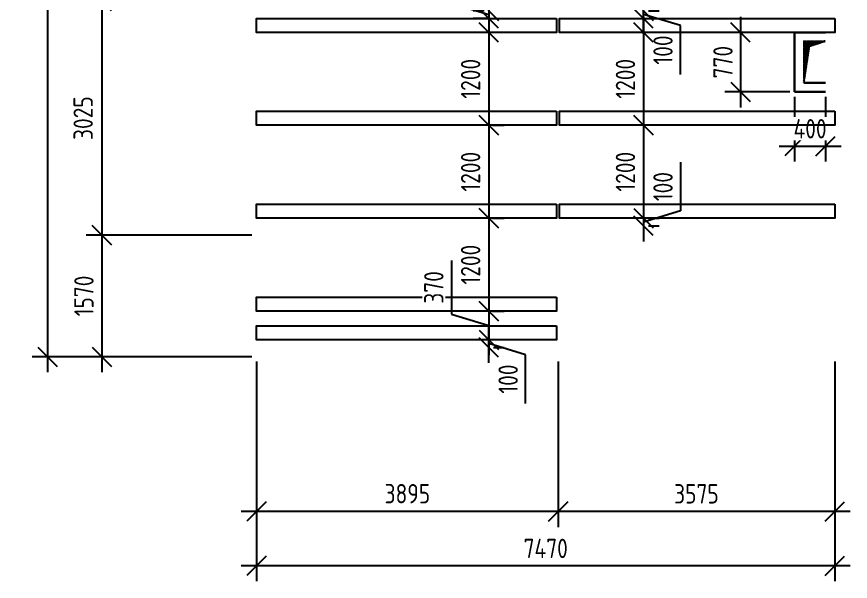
# Model space of a CAD drawing. Header units: millimetres. Extents: x -3099 to 8149, y -2900 to 12890.
# Drawn here: x -3099 to 7670, y -2900 to 4392 of the extents above; entities that cross this region are included whole.
import ezdxf

# ---------------------------------------------------------------- set-up
doc = ezdxf.new("R2010")
doc.units = ezdxf.units.MM
doc.header["$PDMODE"] = 35
doc.layers.add('СПДС_ОБЪЕКТЫ', color=62, linetype='Continuous', lineweight=25)
doc.layers.add('СПДС_РАЗМЕРЫ', color=152, linetype='Continuous', lineweight=25)
doc.styles.add('ГОСТ 2.304', font='CS_Gost2304.shx')
doc.dimstyles.new('СПДС', dxfattribs={"dimscale": 100, "dimtxt": 2.5, "dimasz": 2.5, "dimexe": 2, "dimexo": 0.625, "dimgap": 1, "dimtad": 1, "dimdec": 0, "dimtxsty": 'ГОСТ 2.304', "dimblk": 'OBLIQUE', "dimblk1": 'OBLIQUE', "dimblk2": 'OBLIQUE', "dimcen": 2.5, "dimdle": 2, "dimadec": 0, "dimazin": 2, "dimtfac": 0.75, "dimtdec": 4, "dimtmove": 1, "dimatfit": 3, "dimfxl": 1, "dimtfill": 1, "dimtolj": 1, "dimarcsym": 1})

# ---------------------------------------------------------------- blocks, each defined once
blk = doc.blocks.new('_Oblique')
at = {"color": 0, "linetype": 'ByBlock', "lineweight": -2}
blk.add_line((-0.5, -0.5), (0.5, 0.5), dxfattribs=at)
blk = doc.blocks.new('*D21')
at = {"layer": 'Defpoints', "color": 0, "ltscale": 100}
for p in [(0, 10210), (0, 0), (-2700, 0)]:
    blk.add_point(p, dxfattribs=at)
at = {"layer": 'СПДС_РАЗМЕРЫ', "color": 0, "lineweight": -2, "ltscale": 100}
for p, q in [((-2700, 10410), (-2700, -200)), ((-62, 10210), (-2900, 10210)), ((-62, 0), (-2900, 0))]:
    blk.add_line(p, q, dxfattribs=at)
at = {"layer": 'СПДС_РАЗМЕРЫ', "color": 0, "lineweight": -2, "ltscale": 100, "xscale": 250, "yscale": 250, "zscale": 250}
for p, rotation in [((-2700, 10210), 90), ((-2700, 0), 270)]:
    blk.add_blockref('_Oblique', p, dxfattribs=dict(at, rotation=rotation))
at = {"layer": 'СПДС_РАЗМЕРЫ', "color": 0, "lineweight": 25, "ltscale": 100, "insert": (-2935, 5105), "char_height": 250, "attachment_point": 5, "rotation": 90, "style": 'ГОСТ 2.304', "bg_fill": 3, "box_fill_scale": 1.1, "bg_fill_color": 256, "bg_fill_true_color": 13158600, "bg_fill_transparency": 0}
blk.add_mtext('\\A1;10210', dxfattribs=at)
blk = doc.blocks.new('*D22')
at = {"layer": 'Defpoints', "color": 0, "ltscale": 100}
for p in [(0, 1570), (0, 0), (-2000, 0)]:
    blk.add_point(p, dxfattribs=at)
at = {"layer": 'СПДС_РАЗМЕРЫ', "color": 0, "lineweight": -2, "ltscale": 100}
for p, q in [((-2000, 1770), (-2000, -200)), ((-62, 1570), (-2200, 1570)), ((-62, 0), (-2200, 0))]:
    blk.add_line(p, q, dxfattribs=at)
at = {"layer": 'СПДС_РАЗМЕРЫ', "color": 0, "lineweight": -2, "ltscale": 100, "xscale": 250, "yscale": 250, "zscale": 250}
for p, rotation in [((-2000, 1570), 90), ((-2000, 0), 270)]:
    blk.add_blockref('_Oblique', p, dxfattribs=dict(at, rotation=rotation))
at = {"layer": 'СПДС_РАЗМЕРЫ', "color": 0, "lineweight": 25, "ltscale": 100, "insert": (-2230, 785), "char_height": 250, "attachment_point": 5, "rotation": 90, "style": 'ГОСТ 2.304', "bg_fill": 3, "box_fill_scale": 1.1, "bg_fill_color": 256, "bg_fill_true_color": 13158600, "bg_fill_transparency": 0}
blk.add_mtext('\\A1;1570', dxfattribs=at)
blk = doc.blocks.new('*D23')
at = {"layer": 'Defpoints', "color": 0, "ltscale": 100}
for p in [(0, 4595), (-2000, 1570), (0, 1570)]:
    blk.add_point(p, dxfattribs=at)
at = {"layer": 'СПДС_РАЗМЕРЫ', "color": 0, "lineweight": -2, "ltscale": 100}
for p, q in [((-2000, 4795), (-2000, 1370)), ((-62, 4595), (-2200, 4595)), ((-62, 1570), (-2200, 1570))]:
    blk.add_line(p, q, dxfattribs=at)
at = {"layer": 'СПДС_РАЗМЕРЫ', "color": 0, "lineweight": -2, "ltscale": 100, "xscale": 250, "yscale": 250, "zscale": 250}
for p, rotation in [((-2000, 4595), 90.00000000000001), ((-2000, 1570), 270)]:
    blk.add_blockref('_Oblique', p, dxfattribs=dict(at, rotation=rotation))
at = {"layer": 'СПДС_РАЗМЕРЫ', "color": 0, "lineweight": 25, "ltscale": 100, "insert": (-2240, 3082), "char_height": 250, "attachment_point": 5, "rotation": 90, "style": 'ГОСТ 2.304', "bg_fill": 3, "box_fill_scale": 1.1, "bg_fill_color": 256, "bg_fill_true_color": 13158600, "bg_fill_transparency": 0}
blk.add_mtext('\\A1;3025', dxfattribs=at)
blk = doc.blocks.new('*D27')
at = {"layer": 'Defpoints', "color": 0, "ltscale": 100}
for p in [(0, 0), (7470, 0), (0, -2700)]:
    blk.add_point(p, dxfattribs=at)
at = {"layer": 'СПДС_РАЗМЕРЫ', "color": 0, "lineweight": -2, "ltscale": 100}
for p, q in [((0, -62), (0, -2900)), ((7470, -62), (7470, -2900)), ((7670, -2700), (-200, -2700))]:
    blk.add_line(p, q, dxfattribs=at)
at = {"layer": 'СПДС_РАЗМЕРЫ', "color": 0, "lineweight": -2, "ltscale": 100, "xscale": 250, "yscale": 250, "zscale": 250, "rotation": 180}
blk.add_blockref('_Oblique', (0, -2700), dxfattribs=at)
at = {"layer": 'СПДС_РАЗМЕРЫ', "color": 0, "lineweight": -2, "ltscale": 100, "xscale": 250, "yscale": 250, "zscale": 250}
blk.add_blockref('_Oblique', (7470, -2700), dxfattribs=at)
at = {"layer": 'СПДС_РАЗМЕРЫ', "color": 0, "lineweight": 25, "ltscale": 100, "insert": (3735, -2475), "char_height": 250, "attachment_point": 5, "style": 'ГОСТ 2.304', "bg_fill": 3, "box_fill_scale": 1.1, "bg_fill_color": 256, "bg_fill_true_color": 13158600, "bg_fill_transparency": 0}
blk.add_mtext('\\A1;7470', dxfattribs=at)
blk = doc.blocks.new('*D28')
at = {"layer": 'Defpoints', "color": 0, "ltscale": 100}
for p in [(0, 0), (3895, 0), (0, -2000)]:
    blk.add_point(p, dxfattribs=at)
at = {"layer": 'СПДС_РАЗМЕРЫ', "color": 0, "lineweight": -2, "ltscale": 100}
for p, q in [((0, -62), (0, -2200)), ((3895, -62), (3895, -2200)), ((4095, -2000), (-200, -2000))]:
    blk.add_line(p, q, dxfattribs=at)
at = {"layer": 'СПДС_РАЗМЕРЫ', "color": 0, "lineweight": -2, "ltscale": 100, "xscale": 250, "yscale": 250, "zscale": 250, "rotation": 180}
blk.add_blockref('_Oblique', (0, -2000), dxfattribs=at)
at = {"layer": 'СПДС_РАЗМЕРЫ', "color": 0, "lineweight": -2, "ltscale": 100, "xscale": 250, "yscale": 250, "zscale": 250}
blk.add_blockref('_Oblique', (3895, -2000), dxfattribs=at)
at = {"layer": 'СПДС_РАЗМЕРЫ', "color": 0, "lineweight": 25, "ltscale": 100, "insert": (1948, -1768), "char_height": 250, "attachment_point": 5, "style": 'ГОСТ 2.304', "bg_fill": 3, "box_fill_scale": 1.1, "bg_fill_color": 256, "bg_fill_true_color": 13158600, "bg_fill_transparency": 0}
blk.add_mtext('\\A1;3895', dxfattribs=at)
blk = doc.blocks.new('*D29')
at = {"layer": 'Defpoints', "color": 0, "ltscale": 100}
for p in [(3895, 0), (7470, 0), (3895, -2000)]:
    blk.add_point(p, dxfattribs=at)
at = {"layer": 'СПДС_РАЗМЕРЫ', "color": 0, "lineweight": -2, "ltscale": 100}
for p, q in [((3895, -62), (3895, -2200)), ((7470, -62), (7470, -2200)), ((7670, -2000), (3695, -2000))]:
    blk.add_line(p, q, dxfattribs=at)
at = {"layer": 'СПДС_РАЗМЕРЫ', "color": 0, "lineweight": -2, "ltscale": 100, "xscale": 250, "yscale": 250, "zscale": 250, "rotation": 180}
blk.add_blockref('_Oblique', (3895, -2000), dxfattribs=at)
at = {"layer": 'СПДС_РАЗМЕРЫ', "color": 0, "lineweight": -2, "ltscale": 100, "xscale": 250, "yscale": 250, "zscale": 250}
blk.add_blockref('_Oblique', (7470, -2000), dxfattribs=at)
at = {"layer": 'СПДС_РАЗМЕРЫ', "color": 0, "lineweight": 25, "ltscale": 100, "insert": (5682, -1770), "char_height": 250, "attachment_point": 5, "style": 'ГОСТ 2.304', "bg_fill": 3, "box_fill_scale": 1.1, "bg_fill_color": 256, "bg_fill_true_color": 13158600, "bg_fill_transparency": 0}
blk.add_mtext('\\A1;3575', dxfattribs=at)
blk = doc.blocks.new('*D661')
at = {"layer": 'Defpoints', "color": 0, "ltscale": 100}
for p in [(6950, 4190), (6250, 3420), (6950, 3420)]:
    blk.add_point(p, dxfattribs=at)
at = {"layer": 'СПДС_РАЗМЕРЫ', "color": 0, "lineweight": -2, "ltscale": 100}
for p, q in [((6250, 4390), (6250, 3220)), ((6888, 4190), (6050, 4190)), ((6888, 3420), (6050, 3420))]:
    blk.add_line(p, q, dxfattribs=at)
at = {"layer": 'СПДС_РАЗМЕРЫ', "color": 0, "lineweight": -2, "ltscale": 100, "xscale": 250, "yscale": 250, "zscale": 250}
for p, rotation in [((6250, 4190), 90), ((6250, 3420), 270)]:
    blk.add_blockref('_Oblique', p, dxfattribs=dict(at, rotation=rotation))
at = {"layer": 'СПДС_РАЗМЕРЫ', "color": 0, "ltscale": 100, "insert": (6025, 3805), "char_height": 250, "attachment_point": 5, "rotation": 90, "style": 'ГОСТ 2.304', "bg_fill": 3, "box_fill_scale": 1.1, "bg_fill_color": 256, "bg_fill_true_color": 13158600, "bg_fill_transparency": 0}
blk.add_mtext('\\A1;770', dxfattribs=at)
blk = doc.blocks.new('*D664')
at = {"layer": 'Defpoints', "color": 0, "ltscale": 100}
for p in [(6950, 3420), (7350, 3420), (7350, 2720)]:
    blk.add_point(p, dxfattribs=at)
at = {"layer": 'СПДС_РАЗМЕРЫ', "color": 0, "lineweight": -2, "ltscale": 100}
for p, q in [((6950, 3357), (6950, 2520)), ((7350, 3357), (7350, 2520)), ((6750, 2720), (7550, 2720))]:
    blk.add_line(p, q, dxfattribs=at)
at = {"layer": 'СПДС_РАЗМЕРЫ', "color": 0, "lineweight": -2, "ltscale": 100, "xscale": 250, "yscale": 250, "zscale": 250, "rotation": 180}
blk.add_blockref('_Oblique', (6950, 2720), dxfattribs=at)
at = {"layer": 'СПДС_РАЗМЕРЫ', "color": 0, "lineweight": -2, "ltscale": 100, "xscale": 250, "yscale": 250, "zscale": 250}
blk.add_blockref('_Oblique', (7350, 2720), dxfattribs=at)
at = {"layer": 'СПДС_РАЗМЕРЫ', "color": 0, "ltscale": 100, "insert": (7150, 2945), "char_height": 250, "attachment_point": 5, "style": 'ГОСТ 2.304', "bg_fill": 3, "box_fill_scale": 1.1, "bg_fill_color": 256, "bg_fill_true_color": 13158600, "bg_fill_transparency": 0}
blk.add_mtext('\\A1;400', dxfattribs=at)
blk = doc.blocks.new('*D697')
at = {"layer": 'Defpoints', "color": 0, "ltscale": 100}
for p in [(5000, 4470), (5000, 4470), (5000, 4370)]:
    blk.add_point(p, dxfattribs=at)
at = {"layer": 'СПДС_РАЗМЕРЫ', "color": 0, "lineweight": -2, "ltscale": 100}
for p, q in [((5000, 4170), (5000, 4670)), ((5475, 4277), (5000, 4420)), ((5062, 4470), (5200, 4470)), ((5062, 4370), (5200, 4370)), ((5475, 3646), (5475, 4277))]:
    blk.add_line(p, q, dxfattribs=at)
at = {"layer": 'СПДС_РАЗМЕРЫ', "color": 0, "lineweight": -2, "ltscale": 100, "xscale": 250, "yscale": 250, "zscale": 250}
for p, rotation in [((5000, 4470), 270), ((5000, 4370), 90)]:
    blk.add_blockref('_Oblique', p, dxfattribs=dict(at, rotation=rotation))
at = {"layer": 'СПДС_РАЗМЕРЫ', "color": 0, "ltscale": 100, "insert": (5250, 3962), "char_height": 250, "attachment_point": 5, "rotation": 90, "style": 'ГОСТ 2.304', "bg_fill": 3, "box_fill_scale": 1.1, "bg_fill_color": 256, "bg_fill_true_color": 13158600, "bg_fill_transparency": 0}
blk.add_mtext('\\A1;100', dxfattribs=at)
blk = doc.blocks.new('*D700')
at = {"layer": 'Defpoints', "color": 0, "ltscale": 100}
for p in [(5000, 1790), (5000, 1690), (5000, 1690)]:
    blk.add_point(p, dxfattribs=at)
at = {"layer": 'СПДС_РАЗМЕРЫ', "color": 0, "lineweight": -2, "ltscale": 100}
for p, q in [((5475, 2514), (5475, 1883)), ((5000, 1990), (5000, 1490)), ((5475, 1883), (5000, 1740)), ((5062, 1790), (5200, 1790)), ((5062, 1690), (5200, 1690))]:
    blk.add_line(p, q, dxfattribs=at)
at = {"layer": 'СПДС_РАЗМЕРЫ', "color": 0, "lineweight": -2, "ltscale": 100, "xscale": 250, "yscale": 250, "zscale": 250}
for p, rotation in [((5000, 1790), 270), ((5000, 1690), 90)]:
    blk.add_blockref('_Oblique', p, dxfattribs=dict(at, rotation=rotation))
at = {"layer": 'СПДС_РАЗМЕРЫ', "color": 0, "ltscale": 100, "insert": (5250, 2198), "char_height": 250, "attachment_point": 5, "rotation": 90, "style": 'ГОСТ 2.304', "bg_fill": 3, "box_fill_scale": 1.1, "bg_fill_color": 256, "bg_fill_true_color": 13158600, "bg_fill_transparency": 0}
blk.add_mtext('\\A1;100', dxfattribs=at)
blk = doc.blocks.new('*D701')
at = {"layer": 'Defpoints', "color": 0, "ltscale": 100}
for p in [(3000, 4470), (3000, 4370), (3045, 4370)]:
    blk.add_point(p, dxfattribs=at)
at = {"layer": 'СПДС_РАЗМЕРЫ', "color": 0, "lineweight": -2, "ltscale": 100}
for p, q in [((2525, 5194), (2525, 4563)), ((3000, 4670), (3000, 4170)), ((2525, 4563), (3000, 4420)), ((2938, 4470), (2800, 4470)), ((2983, 4370), (2800, 4370))]:
    blk.add_line(p, q, dxfattribs=at)
at = {"layer": 'СПДС_РАЗМЕРЫ', "color": 0, "lineweight": -2, "ltscale": 100, "xscale": 250, "yscale": 250, "zscale": 250}
for p, rotation in [((3000, 4470), 270), ((3000, 4370), 90)]:
    blk.add_blockref('_Oblique', p, dxfattribs=dict(at, rotation=rotation))
at = {"layer": 'СПДС_РАЗМЕРЫ', "color": 0, "ltscale": 100, "insert": (2300, 4878), "char_height": 250, "attachment_point": 5, "rotation": 90, "style": 'ГОСТ 2.304', "bg_fill": 3, "box_fill_scale": 1.1, "bg_fill_color": 256, "bg_fill_true_color": 13158600, "bg_fill_transparency": 0}
blk.add_mtext('\\A1;100', dxfattribs=at)
blk = doc.blocks.new('*D702')
at = {"layer": 'Defpoints', "color": 0, "ltscale": 100}
for p in [(3000, 220), (3045, 220), (3000, 120)]:
    blk.add_point(p, dxfattribs=at)
at = {"layer": 'СПДС_РАЗМЕРЫ', "color": 0, "lineweight": -2, "ltscale": 100}
for p, q in [((3000, -80), (3000, 420)), ((2983, 220), (2800, 220)), ((3475, 27), (3000, 170)), ((3062, 120), (3200, 120)), ((3475, -604), (3475, 27))]:
    blk.add_line(p, q, dxfattribs=at)
at = {"layer": 'СПДС_РАЗМЕРЫ', "color": 0, "lineweight": -2, "ltscale": 100, "xscale": 250, "yscale": 250, "zscale": 250}
for p, rotation in [((3000, 220), 270), ((3000, 120), 90)]:
    blk.add_blockref('_Oblique', p, dxfattribs=dict(at, rotation=rotation))
at = {"layer": 'СПДС_РАЗМЕРЫ', "color": 0, "ltscale": 100, "insert": (3250, -288), "char_height": 250, "attachment_point": 5, "rotation": 90, "style": 'ГОСТ 2.304', "bg_fill": 3, "box_fill_scale": 1.1, "bg_fill_color": 256, "bg_fill_true_color": 13158600, "bg_fill_transparency": 0}
blk.add_mtext('\\A1;100', dxfattribs=at)
blk = doc.blocks.new('*D743')
at = {"layer": 'Defpoints', "color": 0, "ltscale": 100}
for p in [(5000, 4190), (5000, 2990), (5014, 2990)]:
    blk.add_point(p, dxfattribs=at)
at = {"layer": 'СПДС_РАЗМЕРЫ', "color": 0, "lineweight": -2, "ltscale": 100}
for p, q in [((5000, 4390), (5000, 2790)), ((4938, 4190), (4800, 4190)), ((4951, 2990), (4800, 2990))]:
    blk.add_line(p, q, dxfattribs=at)
at = {"layer": 'СПДС_РАЗМЕРЫ', "color": 0, "lineweight": -2, "ltscale": 100, "xscale": 250, "yscale": 250, "zscale": 250}
for p, rotation in [((5000, 4190), 90), ((5000, 2990), 270)]:
    blk.add_blockref('_Oblique', p, dxfattribs=dict(at, rotation=rotation))
at = {"layer": 'СПДС_РАЗМЕРЫ', "color": 0, "ltscale": 100, "insert": (4765, 3590), "char_height": 250, "attachment_point": 5, "rotation": 90, "style": 'ГОСТ 2.304', "bg_fill": 3, "box_fill_scale": 1.1, "bg_fill_color": 256, "bg_fill_true_color": 13158600, "bg_fill_transparency": 0}
blk.add_mtext('\\A1;1200', dxfattribs=at)
blk = doc.blocks.new('*D746')
at = {"layer": 'Defpoints', "color": 0, "ltscale": 100}
for p in [(5000, 2990), (5000, 1790), (5014, 1790)]:
    blk.add_point(p, dxfattribs=at)
at = {"layer": 'СПДС_РАЗМЕРЫ', "color": 0, "lineweight": -2, "ltscale": 100}
for p, q in [((5000, 3190), (5000, 1590)), ((4938, 2990), (4800, 2990)), ((4951, 1790), (4800, 1790))]:
    blk.add_line(p, q, dxfattribs=at)
at = {"layer": 'СПДС_РАЗМЕРЫ', "color": 0, "lineweight": -2, "ltscale": 100, "xscale": 250, "yscale": 250, "zscale": 250}
for p, rotation in [((5000, 2990), 90), ((5000, 1790), 270)]:
    blk.add_blockref('_Oblique', p, dxfattribs=dict(at, rotation=rotation))
at = {"layer": 'СПДС_РАЗМЕРЫ', "color": 0, "ltscale": 100, "insert": (4765, 2390), "char_height": 250, "attachment_point": 5, "rotation": 90, "style": 'ГОСТ 2.304', "bg_fill": 3, "box_fill_scale": 1.1, "bg_fill_color": 256, "bg_fill_true_color": 13158600, "bg_fill_transparency": 0}
blk.add_mtext('\\A1;1200', dxfattribs=at)
blk = doc.blocks.new('*D749')
at = {"layer": 'Defpoints', "color": 0, "ltscale": 100}
for p in [(3000, 4190), (2985, 2990), (3000, 2990)]:
    blk.add_point(p, dxfattribs=at)
at = {"layer": 'СПДС_РАЗМЕРЫ', "color": 0, "lineweight": -2, "ltscale": 100}
for p, q in [((3000, 4390), (3000, 2790)), ((2938, 4190), (2800, 4190)), ((3047, 2990), (3200, 2990))]:
    blk.add_line(p, q, dxfattribs=at)
at = {"layer": 'СПДС_РАЗМЕРЫ', "color": 0, "lineweight": -2, "ltscale": 100, "xscale": 250, "yscale": 250, "zscale": 250}
for p, rotation in [((3000, 4190), 90), ((3000, 2990), 270)]:
    blk.add_blockref('_Oblique', p, dxfattribs=dict(at, rotation=rotation))
at = {"layer": 'СПДС_РАЗМЕРЫ', "color": 0, "ltscale": 100, "insert": (2765, 3590), "char_height": 250, "attachment_point": 5, "rotation": 90, "style": 'ГОСТ 2.304', "bg_fill": 3, "box_fill_scale": 1.1, "bg_fill_color": 256, "bg_fill_true_color": 13158600, "bg_fill_transparency": 0}
blk.add_mtext('\\A1;1200', dxfattribs=at)
blk = doc.blocks.new('*D752')
at = {"layer": 'Defpoints', "color": 0, "ltscale": 100}
for p in [(2985, 2990), (2985, 1790), (3000, 1790)]:
    blk.add_point(p, dxfattribs=at)
at = {"layer": 'СПДС_РАЗМЕРЫ', "color": 0, "lineweight": -2, "ltscale": 100}
for p, q in [((3000, 3190), (3000, 1590)), ((3047, 2990), (3200, 2990)), ((3047, 1790), (3200, 1790))]:
    blk.add_line(p, q, dxfattribs=at)
at = {"layer": 'СПДС_РАЗМЕРЫ', "color": 0, "lineweight": -2, "ltscale": 100, "xscale": 250, "yscale": 250, "zscale": 250}
for p, rotation in [((3000, 2990), 90), ((3000, 1790), 270)]:
    blk.add_blockref('_Oblique', p, dxfattribs=dict(at, rotation=rotation))
at = {"layer": 'СПДС_РАЗМЕРЫ', "color": 0, "ltscale": 100, "insert": (2765, 2390), "char_height": 250, "attachment_point": 5, "rotation": 90, "style": 'ГОСТ 2.304', "bg_fill": 3, "box_fill_scale": 1.1, "bg_fill_color": 256, "bg_fill_true_color": 13158600, "bg_fill_transparency": 0}
blk.add_mtext('\\A1;1200', dxfattribs=at)
blk = doc.blocks.new('*D755')
at = {"layer": 'Defpoints', "color": 0, "ltscale": 100}
for p in [(3000, 1790), (2985, 590), (3000, 590)]:
    blk.add_point(p, dxfattribs=at)
at = {"layer": 'СПДС_РАЗМЕРЫ', "color": 0, "lineweight": -2, "ltscale": 100}
for p, q in [((3000, 1990), (3000, 390)), ((2938, 1790), (2800, 1790)), ((3047, 590), (3200, 590))]:
    blk.add_line(p, q, dxfattribs=at)
at = {"layer": 'СПДС_РАЗМЕРЫ', "color": 0, "lineweight": -2, "ltscale": 100, "xscale": 250, "yscale": 250, "zscale": 250}
for p, rotation in [((3000, 1790), 90), ((3000, 590), 270)]:
    blk.add_blockref('_Oblique', p, dxfattribs=dict(at, rotation=rotation))
at = {"layer": 'СПДС_РАЗМЕРЫ', "color": 0, "ltscale": 100, "insert": (2765, 1190), "char_height": 250, "attachment_point": 5, "rotation": 90, "style": 'ГОСТ 2.304', "bg_fill": 3, "box_fill_scale": 1.1, "bg_fill_color": 256, "bg_fill_true_color": 13158600, "bg_fill_transparency": 0}
blk.add_mtext('\\A1;1200', dxfattribs=at)
blk = doc.blocks.new('*D758')
at = {"layer": 'Defpoints', "color": 0, "ltscale": 100}
for p in [(3000, 590), (3000, 220), (3000, 220)]:
    blk.add_point(p, dxfattribs=at)
at = {"layer": 'СПДС_РАЗМЕРЫ', "color": 0, "lineweight": -2, "ltscale": 100}
for p, q in [((2520, 1243), (2520, 549)), ((3000, 790), (3000, 20)), ((2520, 549), (3000, 405)), ((2938, 590), (2800, 590)), ((2938, 220), (2800, 220))]:
    blk.add_line(p, q, dxfattribs=at)
at = {"layer": 'СПДС_РАЗМЕРЫ', "color": 0, "lineweight": -2, "ltscale": 100, "xscale": 250, "yscale": 250, "zscale": 250}
for p, rotation in [((3000, 590), 90), ((3000, 220), 270)]:
    blk.add_blockref('_Oblique', p, dxfattribs=dict(at, rotation=rotation))
at = {"layer": 'СПДС_РАЗМЕРЫ', "color": 0, "ltscale": 100, "insert": (2290, 896), "char_height": 250, "attachment_point": 5, "rotation": 90, "style": 'ГОСТ 2.304', "bg_fill": 3, "box_fill_scale": 1.1, "bg_fill_color": 256, "bg_fill_true_color": 13158600, "bg_fill_transparency": 0}
blk.add_mtext('\\A1;370', dxfattribs=at)

msp = doc.modelspace()

# ---------------------------------------------------------------- hatches: boundary and pattern name
at = {"layer": 'СПДС_ОБЪЕКТЫ', "linetype": 'Continuous', "lineweight": 30, "ltscale": 100}
h = msp.add_hatch(dxfattribs=at)
h.set_pattern_fill('ANSI31', color=256, angle=360)
h.set_pattern_definition([(45, (17349.2307, 16175.6067), (-2.245064, 2.245064), [])])
h.paths.add_polyline_path([(7350, 4077.8), (7140.8, 4008.4), (7070, 3537.8), (7070, 4077.8)])

# ---------------------------------------------------------------- linework, layer by layer
at = {"ltscale": 100}
for points in [[(7470, 4370), (7470, 4190), (3915, 4190), (3915, 4370), (7470, 4370)], [(7470, 1970), (7470, 1790), (3915, 1790), (3915, 1970), (7470, 1970)]]:
    msp.add_lwpolyline(points, dxfattribs=at)
at = {"layer": 'СПДС_ОБЪЕКТЫ', "linetype": 'Continuous', "lineweight": 30, "ltscale": 100}
for p, q in [((6950, 4190), (7350, 4190)), ((6950, 3419.8), (6950, 4190)), ((7350, 3537.8), (7070, 3537.8)), ((7350, 3419.8), (6950, 3419.8))]:
    msp.add_line(p, q, dxfattribs=at)

# ---------------------------------------------------------------- dimensions: what is measured, and where the dimension line sits
at = {"layer": 'СПДС_РАЗМЕРЫ', "lineweight": 25, "ltscale": 100}
dim = msp.add_linear_dim(base=(-2700, 0), p1=(0, 10210), p2=(0, 0), angle=270, dimstyle='СПДС', dxfattribs=at)
dim.commit()
dim.dimension.update_dxf_attribs({"geometry": '*D21', "text_midpoint": (-2934.7, 5105)})

# ---------------------------------------------------------------- next in the draw order: dimensions: what is measured, and where the dimension line sits
at = {"layer": 'СПДС_РАЗМЕРЫ', "ltscale": 100}
for base, p1, p2, angle, picture, middle in [((5000, 4470), (5000, 4370), (5000, 4470), 270, '*D697', (5250, 4177.5)), ((6250, 3419.8), (6950, 4190), (6950, 3419.8), 90, '*D661', (6025, 3804.9)), ((5000, 1690), (5000, 1790), (5000, 1690), 270, '*D700', (5250, 1982.5))]:
    dim = msp.add_linear_dim(base=base, p1=p1, p2=p2, angle=angle, dimstyle='СПДС', dxfattribs=at)
    dim.commit()
    dim.dimension.update_dxf_attribs({"geometry": picture, "text_midpoint": middle})
at = {"layer": 'СПДС_РАЗМЕРЫ', "lineweight": 25, "ltscale": 100}
dim = msp.add_linear_dim(base=(-2000, 0), p1=(0, 1570), p2=(0, 0), angle=270, dimstyle='СПДС', dxfattribs=at)
dim.commit()
dim.dimension.update_dxf_attribs({"geometry": '*D22', "text_midpoint": (-2230.2, 785)})

# ---------------------------------------------------------------- next in the draw order: linework, layer by layer
at = {"ltscale": 100}
for points in [[(3875, 770), (3875, 590), (0, 590), (0, 770), (3875, 770)], [(3875, 400), (3875, 220), (0, 220), (0, 400), (3875, 400)]]:
    msp.add_lwpolyline(points, dxfattribs=at)

# ---------------------------------------------------------------- next in the draw order: dimensions: what is measured, and where the dimension line sits
at = {"layer": 'СПДС_РАЗМЕРЫ', "lineweight": 25, "ltscale": 100}
dim = msp.add_linear_dim(base=(-2000, 1570), p1=(0, 4595), p2=(0, 1570), angle=270, dimstyle='СПДС', dxfattribs=at)
dim.commit()
dim.dimension.update_dxf_attribs({"geometry": '*D23', "text_midpoint": (-2239.9, 3082.5)})
at = {"layer": 'СПДС_РАЗМЕРЫ', "ltscale": 100}
dim = msp.add_linear_dim(base=(7350, 2719.8), p1=(6950, 3419.8), p2=(7350, 3419.8), dimstyle='СПДС', dxfattribs=at)
dim.commit()
dim.dimension.update_dxf_attribs({"geometry": '*D664', "text_midpoint": (7150, 2719.8), "dimtype": 160})
at = {"layer": 'СПДС_РАЗМЕРЫ', "lineweight": 25, "ltscale": 100}
dim = msp.add_linear_dim(base=(0, -2700), p1=(7470, 0), p2=(0, 0), dimstyle='СПДС', dxfattribs=at)
dim.commit()
dim.dimension.update_dxf_attribs({"geometry": '*D27', "text_midpoint": (3735, -2475)})

# ---------------------------------------------------------------- next in the draw order: linework, layer by layer
at = {"ltscale": 100}
for points in [[(3875, 4370), (3875, 4190), (0, 4190), (0, 4370), (3875, 4370)], [(3875, 3170), (3875, 2990), (0, 2990), (0, 3170), (3875, 3170)], [(7470, 3170), (7470, 2990), (3915, 2990), (3915, 3170), (7470, 3170)], [(3875, 1970), (3875, 1790), (0, 1790), (0, 1970), (3875, 1970)]]:
    msp.add_lwpolyline(points, dxfattribs=at)

# ---------------------------------------------------------------- next in the draw order: dimensions: what is measured, and where the dimension line sits
at = {"layer": 'СПДС_РАЗМЕРЫ', "lineweight": 25, "ltscale": 100}
dim = msp.add_linear_dim(base=(0, -2000), p1=(3895, 0), p2=(0, 0), dimstyle='СПДС', dxfattribs=at)
dim.commit()
dim.dimension.update_dxf_attribs({"geometry": '*D28', "text_midpoint": (1947.5, -1767.8)})

# ---------------------------------------------------------------- next in the draw order: dimensions: what is measured, and where the dimension line sits
at = {"layer": 'СПДС_РАЗМЕРЫ', "ltscale": 100}
for base, p1, p2, angle, picture, middle in [((3000, 4370), (3000, 4470), (3045.4, 4370), 90, '*D701', (2300, 4662.5)), ((5000, 2990), (5000, 4190), (5013.8, 2990), 90, '*D743', (4765.3, 3590)), ((3000, 220), (3000, 120), (3045.4, 220), 270, '*D702', (3250, -72.5))]:
    dim = msp.add_linear_dim(base=base, p1=p1, p2=p2, angle=angle, dimstyle='СПДС', dxfattribs=at)
    dim.commit()
    dim.dimension.update_dxf_attribs({"geometry": picture, "text_midpoint": middle})
at = {"layer": 'СПДС_РАЗМЕРЫ', "lineweight": 25, "ltscale": 100}
dim = msp.add_linear_dim(base=(3895, -2000), p1=(7470, 0), p2=(3895, 0), dimstyle='СПДС', dxfattribs=at)
dim.commit()
dim.dimension.update_dxf_attribs({"geometry": '*D29', "text_midpoint": (5682.5, -1769.8)})

# ---------------------------------------------------------------- next in the draw order: dimensions: what is measured, and where the dimension line sits
at = {"layer": 'СПДС_РАЗМЕРЫ', "ltscale": 100}
for base, p1, p2, picture, middle in [((3000, 2990), (3000, 4190), (2984.6, 2990), '*D749', (2765.3, 3590)), ((5000, 1790), (5000, 2990), (5013.8, 1790), '*D746', (4765.3, 2390))]:
    dim = msp.add_linear_dim(base=base, p1=p1, p2=p2, angle=90, dimstyle='СПДС', dxfattribs=at)
    dim.commit()
    dim.dimension.update_dxf_attribs({"geometry": picture, "text_midpoint": middle})

# ---------------------------------------------------------------- next in the draw order: dimensions: what is measured, and where the dimension line sits
dim = msp.add_linear_dim(base=(3000, 1790), p1=(2984.6, 2990), p2=(2984.6, 1790), angle=90, dimstyle='СПДС', dxfattribs=at)
dim.commit()
dim.dimension.update_dxf_attribs({"geometry": '*D752', "text_midpoint": (2765.3, 2390)})

# ---------------------------------------------------------------- next in the draw order: dimensions: what is measured, and where the dimension line sits
dim = msp.add_linear_dim(base=(3000, 590), p1=(3000, 1790), p2=(2984.6, 590), angle=90, dimstyle='СПДС', dxfattribs=at)
dim.commit()
dim.dimension.update_dxf_attribs({"geometry": '*D755', "text_midpoint": (2765.3, 1190)})

# ---------------------------------------------------------------- next in the draw order: dimensions: what is measured, and where the dimension line sits
dim = msp.add_linear_dim(base=(3000, 220), p1=(3000, 590), p2=(3000, 220), angle=90, dimstyle='СПДС', dxfattribs=at)
dim.commit()
dim.dimension.update_dxf_attribs({"geometry": '*D758', "text_midpoint": (2289.6, 649.1)})

doc.saveas('drawing.dxf')
